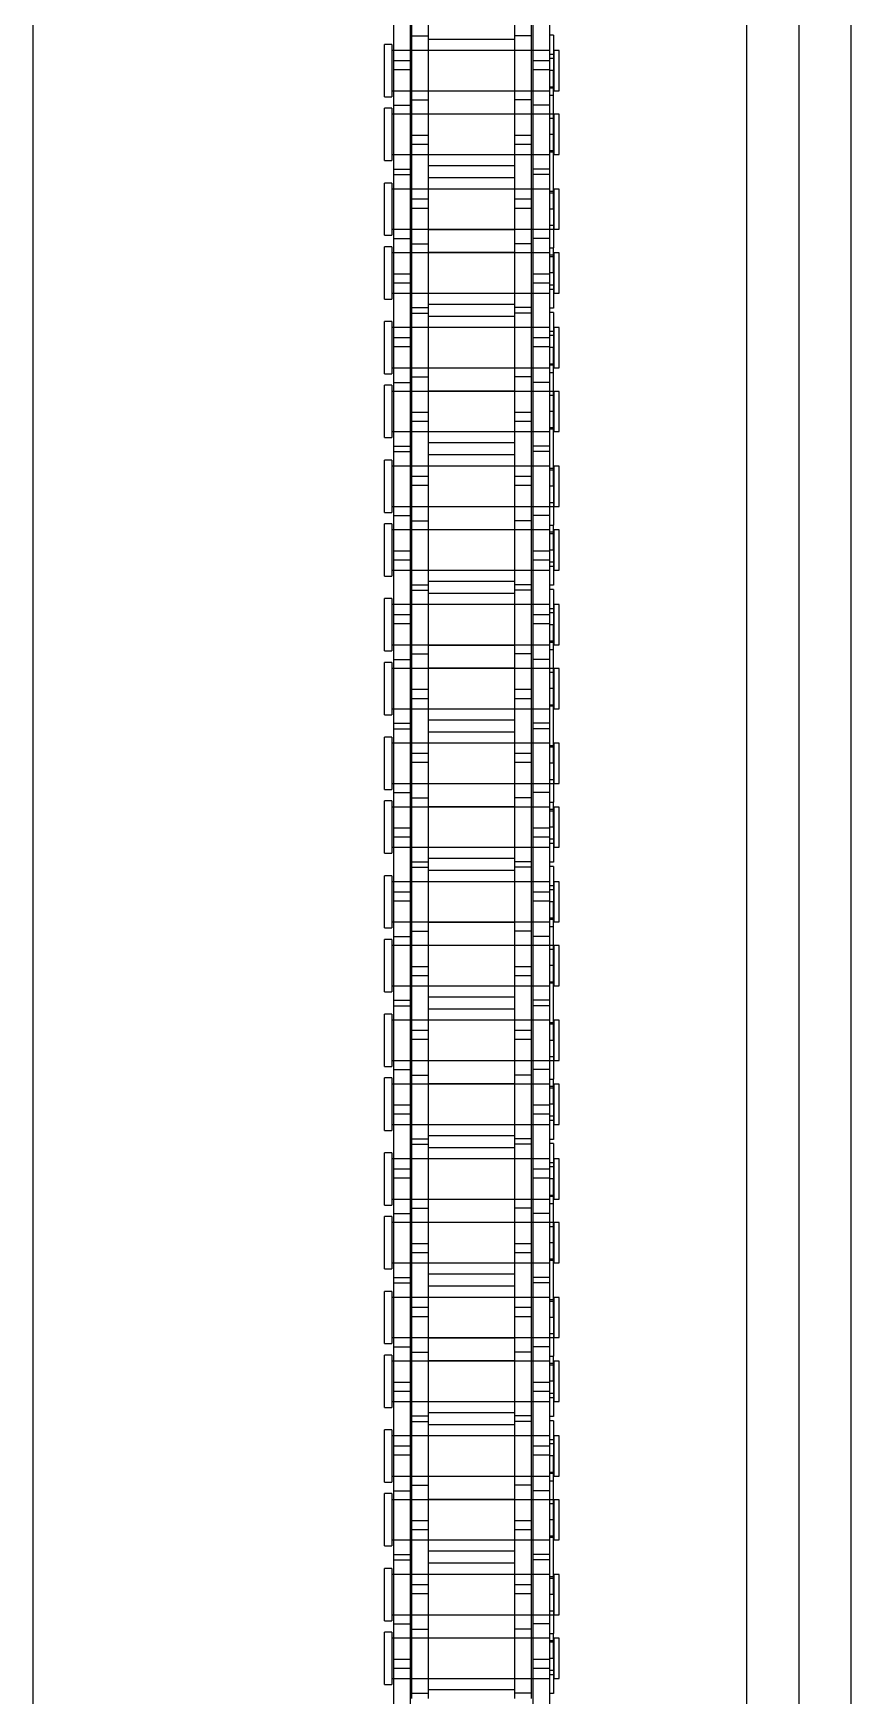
# Model space of a CAD drawing. Header units: metres. Extents: x 0 to 63075, y 0 to 44550.
# Drawn here: x 14109.2 to 14184.2, y 29508.1 to 29660.5 of the extents above; entities that cross this region are included whole.
import ezdxf

# ---------------------------------------------------------------- set-up
doc = ezdxf.new("R2010")
doc.units = ezdxf.units.M
doc.header["$LTSCALE"] = 75
doc.linetypes.add('HIDDEN2', pattern=[4.7625, 3.175, -1.5875])
for name, color, linetype in [('SDM', 7, 'Continuous'), ('SL4', 4, 'Continuous'), ('ST1', 7, 'HIDDEN2')]:
    doc.layers.add(name, color=color, linetype=linetype)

# ---------------------------------------------------------------- blocks, each defined once
blk = doc.blocks.new('A$Cb6dca9d5')
at = {"layer": 'SL4'}
for p, q in [((262.77, 2339.74), (262.77, 3664.71)), ((328.24, 2339.74), (328.24, 3664.71)), ((337.77, 3664.71), (337.77, 2339.74))]:
    blk.add_line(p, q, dxfattribs=at)
at = {"layer": 'ST1'}
for p, q in [((328.24, 2339.74), (328.24, 3664.71)), ((333, 3664.71), (333, 2339.74)), ((297.51, 2920.45), (297.51, 2926.8)), ((299.03, 2920.45), (299.03, 2926.8)), ((306.96, 2920.45), (306.96, 2926.8)), ((308.48, 2920.45), (308.48, 2926.8)), ((295.84, 2914.1), (295.84, 2923.2)), ((297.36, 2914.1), (297.36, 2923.2)), ((308.64, 2914.1), (308.64, 2923.2)), ((310.16, 2914.1), (310.16, 2923.2)), ((297.51, 2920.45), (299.03, 2920.45)), ((297.51, 2911.36), (297.51, 2920.45)), ((299.03, 2911.36), (299.03, 2920.45)), ((299.03, 2920.17), (306.96, 2920.17)), ((308.48, 2920.45), (306.96, 2920.45)), ((306.96, 2911.36), (306.96, 2920.45)), ((308.48, 2911.36), (308.48, 2920.45)), ((310.49, 2920.51), (310.16, 2920.51)), ((310.49, 2920.51), (310.49, 2917.28)), ((295, 2914.88), (295, 2919.67)), ((295.66, 2919.67), (295, 2919.67)), ((295.66, 2919.67), (295.66, 2914.88)), ((310.16, 2919.12), (295.66, 2919.12)), ((297.36, 2919.12), (295.84, 2919.12)), ((299.03, 2919.12), (297.51, 2919.12)), ((306.96, 2919.12), (299.03, 2919.12)), ((308.48, 2919.12), (306.96, 2919.12)), ((310.16, 2919.12), (308.64, 2919.12)), ((310.53, 2918.75), (310.16, 2918.75)), ((310.53, 2919.12), (310.53, 2915.43)), ((311, 2919.12), (310.53, 2919.12)), ((311, 2915.43), (311, 2919.12)), ((295.84, 2918.21), (297.36, 2918.21)), ((297.36, 2917.35), (295.84, 2917.35)), ((308.64, 2918.21), (310.16, 2918.21)), ((310.16, 2917.35), (308.64, 2917.35)), ((310.49, 2918.38), (310.16, 2918.38)), ((310.49, 2917.28), (310.16, 2917.28)), ((310.49, 2904.58), (310.49, 2917.28)), ((295.66, 2915.43), (310.16, 2915.43)), ((295.84, 2915.43), (297.36, 2915.43)), ((297.51, 2915.43), (299.03, 2915.43)), ((299.03, 2915.43), (306.96, 2915.43)), ((306.96, 2915.43), (308.48, 2915.43)), ((308.64, 2915.43), (310.16, 2915.43)), ((310.16, 2915.8), (310.53, 2915.8)), ((310.49, 2915.66), (310.16, 2915.66)), ((310.53, 2915.43), (311, 2915.43)), ((295, 2914.88), (295.66, 2914.88)), ((295.84, 2914.1), (297.36, 2914.1)), ((295.84, 2907.75), (295.84, 2914.1)), ((297.36, 2907.75), (297.36, 2914.1)), ((297.51, 2914.6), (299.03, 2914.6)), ((306.96, 2915.39), (299.03, 2915.39)), ((308.48, 2914.6), (306.96, 2914.6)), ((310.16, 2914.1), (308.64, 2914.1)), ((308.64, 2907.75), (308.64, 2914.1)), ((310.49, 2914.98), (310.16, 2914.98)), ((310.16, 2907.75), (310.16, 2914.1)), ((295, 2909.03), (295, 2913.83)), ((295.66, 2913.83), (295, 2913.83)), ((295.66, 2913.83), (295.66, 2909.03)), ((310.16, 2913.27), (295.66, 2913.27)), ((297.36, 2913.27), (295.84, 2913.27)), ((299.03, 2913.27), (297.51, 2913.27)), ((299.03, 2913.32), (306.96, 2913.32)), ((306.96, 2913.27), (299.03, 2913.27)), ((308.48, 2913.27), (306.96, 2913.27)), ((310.49, 2913.27), (308.64, 2913.27)), ((310.53, 2912.9), (310.16, 2912.9)), ((310.53, 2913.27), (310.53, 2909.58)), ((311, 2913.27), (310.53, 2913.27)), ((311, 2909.58), (311, 2913.27)), ((297.51, 2910.5), (297.51, 2911.36)), ((297.51, 2911.36), (299.03, 2911.36)), ((299.03, 2910.5), (299.03, 2911.36)), ((306.96, 2910.5), (306.96, 2911.36)), ((306.96, 2911.36), (308.48, 2911.36)), ((308.48, 2910.5), (308.48, 2911.36)), ((310.49, 2911.43), (310.16, 2911.43)), ((295.66, 2909.58), (310.16, 2909.58)), ((295.84, 2909.58), (297.36, 2909.58)), ((297.51, 2901.4), (297.51, 2910.5)), ((299.03, 2910.5), (297.51, 2910.5)), ((297.51, 2909.58), (299.03, 2909.58)), ((299.03, 2901.4), (299.03, 2910.5)), ((299.03, 2909.58), (306.96, 2909.58)), ((306.96, 2901.4), (306.96, 2910.5)), ((308.48, 2910.5), (306.96, 2910.5)), ((306.96, 2909.58), (308.48, 2909.58)), ((308.48, 2901.4), (308.48, 2910.5)), ((308.64, 2909.58), (310.16, 2909.58)), ((310.16, 2909.95), (310.53, 2909.95)), ((310.49, 2909.81), (310.16, 2909.81)), ((310.53, 2909.58), (311, 2909.58)), ((295, 2909.03), (295.66, 2909.03)), ((295.84, 2908.25), (297.36, 2908.25)), ((306.96, 2908.54), (299.03, 2908.54)), ((310.16, 2908.25), (308.64, 2908.25)), ((295, 2902.18), (295, 2906.97)), ((295.66, 2906.97), (295, 2906.97)), ((295.66, 2906.97), (295.66, 2902.18)), ((310.16, 2906.42), (295.66, 2906.42)), ((295.84, 2907.75), (297.36, 2907.75)), ((295.84, 2898.66), (295.84, 2907.75)), ((297.36, 2906.42), (295.84, 2906.42)), ((297.36, 2898.66), (297.36, 2907.75)), ((299.03, 2906.42), (297.51, 2906.42)), ((299.03, 2907.47), (306.96, 2907.47)), ((306.96, 2906.42), (299.03, 2906.42)), ((308.48, 2906.42), (306.96, 2906.42)), ((310.16, 2907.75), (308.64, 2907.75)), ((308.64, 2898.66), (308.64, 2907.75)), ((310.16, 2906.42), (308.64, 2906.42)), ((310.16, 2898.66), (310.16, 2907.75)), ((310.53, 2906.42), (310.53, 2902.73)), ((311, 2906.42), (310.53, 2906.42)), ((311, 2902.73), (311, 2906.42)), ((297.51, 2905.51), (299.03, 2905.51)), ((306.96, 2905.51), (308.48, 2905.51)), ((310.49, 2906.19), (310.16, 2906.19)), ((310.53, 2906.05), (310.16, 2906.05)), ((299.03, 2904.65), (297.51, 2904.65)), ((308.48, 2904.65), (306.96, 2904.65)), ((310.49, 2904.58), (310.16, 2904.58)), ((310.49, 2904.58), (310.49, 2901.02)), ((295, 2902.18), (295.66, 2902.18)), ((295.66, 2902.73), (310.16, 2902.73)), ((295.84, 2902.73), (297.36, 2902.73)), ((295.84, 2901.9), (297.36, 2901.9)), ((297.51, 2902.73), (299.03, 2902.73)), ((299.03, 2902.73), (306.96, 2902.73)), ((306.96, 2902.69), (299.03, 2902.69)), ((306.96, 2902.73), (308.48, 2902.73)), ((308.64, 2902.73), (310.49, 2902.73)), ((310.16, 2901.9), (308.64, 2901.9)), ((310.16, 2903.1), (310.53, 2903.1)), ((310.53, 2902.73), (311, 2902.73)), ((295, 2896.33), (295, 2901.13)), ((295.66, 2901.13), (295, 2901.13)), ((295.66, 2901.13), (295.66, 2896.33)), ((310.16, 2900.57), (295.66, 2900.57)), ((297.36, 2900.57), (295.84, 2900.57)), ((297.51, 2901.4), (299.03, 2901.4)), ((297.51, 2895.05), (297.51, 2901.4)), ((299.03, 2900.57), (297.51, 2900.57)), ((299.03, 2895.05), (299.03, 2901.4)), ((299.03, 2900.62), (306.96, 2900.62)), ((306.96, 2900.57), (299.03, 2900.57)), ((308.48, 2901.4), (306.96, 2901.4)), ((306.96, 2895.05), (306.96, 2901.4)), ((308.48, 2900.57), (306.96, 2900.57)), ((308.48, 2895.05), (308.48, 2901.4)), ((310.16, 2900.57), (308.64, 2900.57)), ((310.16, 2901.02), (310.49, 2901.02)), ((310.49, 2900.35), (310.16, 2900.35)), ((310.53, 2900.2), (310.16, 2900.2)), ((310.49, 2898.73), (310.49, 2901.02)), ((310.53, 2900.57), (310.53, 2896.88)), ((311, 2900.57), (310.53, 2900.57)), ((311, 2896.88), (311, 2900.57)), ((295.84, 2897.8), (295.84, 2898.66)), ((295.84, 2898.66), (297.36, 2898.66)), ((297.36, 2897.8), (297.36, 2898.66)), ((308.64, 2897.8), (308.64, 2898.66)), ((308.64, 2898.66), (310.16, 2898.66)), ((310.49, 2898.73), (310.16, 2898.73)), ((310.16, 2897.8), (310.16, 2898.66)), ((310.49, 2898.73), (310.49, 2895.5)), ((295.84, 2888.7), (295.84, 2897.8)), ((297.36, 2897.8), (295.84, 2897.8)), ((297.36, 2888.7), (297.36, 2897.8)), ((308.64, 2888.7), (308.64, 2897.8)), ((310.16, 2897.8), (308.64, 2897.8)), ((310.16, 2888.7), (310.16, 2897.8)), ((310.49, 2897.62), (310.16, 2897.62)), ((310.16, 2897.25), (310.53, 2897.25)), ((295, 2896.33), (295.66, 2896.33)), ((295.66, 2896.88), (310.16, 2896.88)), ((295.84, 2896.88), (297.36, 2896.88)), ((297.51, 2896.88), (299.03, 2896.88)), ((299.03, 2896.88), (306.96, 2896.88)), ((306.96, 2895.84), (299.03, 2895.84)), ((306.96, 2896.88), (308.48, 2896.88)), ((308.64, 2896.88), (310.16, 2896.88)), ((310.53, 2896.88), (311, 2896.88)), ((295, 2889.48), (295, 2894.27)), ((295.66, 2894.27), (295, 2894.27)), ((295.66, 2894.27), (295.66, 2889.48)), ((297.51, 2895.55), (299.03, 2895.55)), ((297.51, 2895.05), (299.03, 2895.05)), ((297.51, 2885.96), (297.51, 2895.05)), ((299.03, 2885.96), (299.03, 2895.05)), ((299.03, 2894.77), (306.96, 2894.77)), ((308.48, 2895.55), (306.96, 2895.55)), ((308.48, 2895.05), (306.96, 2895.05)), ((306.96, 2885.96), (306.96, 2895.05)), ((308.48, 2885.96), (308.48, 2895.05)), ((310.49, 2895.5), (310.16, 2895.5)), ((310.49, 2895.11), (310.16, 2895.11)), ((310.49, 2895.11), (310.49, 2891.88)), ((310.16, 2893.72), (295.66, 2893.72)), ((297.36, 2893.72), (295.84, 2893.72)), ((295.84, 2892.81), (297.36, 2892.81)), ((299.03, 2893.72), (297.51, 2893.72)), ((306.96, 2893.72), (299.03, 2893.72)), ((308.48, 2893.72), (306.96, 2893.72)), ((310.16, 2893.72), (308.64, 2893.72)), ((308.64, 2892.81), (310.16, 2892.81)), ((310.53, 2893.35), (310.16, 2893.35)), ((310.49, 2892.98), (310.16, 2892.98)), ((310.53, 2893.72), (310.53, 2890.03)), ((311, 2893.72), (310.53, 2893.72)), ((311, 2890.03), (311, 2893.72)), ((297.36, 2891.95), (295.84, 2891.95)), ((310.16, 2891.95), (308.64, 2891.95)), ((310.49, 2891.88), (310.16, 2891.88)), ((310.49, 2879.18), (310.49, 2891.88)), ((295.66, 2890.03), (310.16, 2890.03)), ((295.84, 2890.03), (297.36, 2890.03)), ((297.51, 2890.03), (299.03, 2890.03)), ((299.03, 2890.03), (306.96, 2890.03)), ((306.96, 2889.99), (299.03, 2889.99)), ((306.96, 2890.03), (308.48, 2890.03)), ((308.64, 2890.03), (310.16, 2890.03)), ((310.16, 2890.4), (310.53, 2890.4)), ((310.49, 2890.26), (310.16, 2890.26)), ((310.49, 2889.58), (310.16, 2889.58)), ((310.53, 2890.03), (311, 2890.03)), ((295, 2889.48), (295.66, 2889.48)), ((295, 2883.63), (295, 2888.43)), ((295.66, 2888.43), (295, 2888.43)), ((295.66, 2888.43), (295.66, 2883.63)), ((295.84, 2888.7), (297.36, 2888.7)), ((295.84, 2882.35), (295.84, 2888.7)), ((297.36, 2882.35), (297.36, 2888.7)), ((297.51, 2889.2), (299.03, 2889.2)), ((308.48, 2889.2), (306.96, 2889.2)), ((310.16, 2888.7), (308.64, 2888.7)), ((308.64, 2882.35), (308.64, 2888.7)), ((310.16, 2882.35), (310.16, 2888.7)), ((310.16, 2887.87), (295.66, 2887.87)), ((297.36, 2887.87), (295.84, 2887.87)), ((299.03, 2887.87), (297.51, 2887.87)), ((299.03, 2887.92), (306.96, 2887.92)), ((306.96, 2887.87), (299.03, 2887.87)), ((308.48, 2887.87), (306.96, 2887.87)), ((310.49, 2887.87), (308.64, 2887.87)), ((310.53, 2887.5), (310.16, 2887.5)), ((310.53, 2887.87), (310.53, 2884.18)), ((311, 2887.87), (310.53, 2887.87)), ((311, 2884.18), (311, 2887.87)), ((297.51, 2885.1), (297.51, 2885.96)), ((297.51, 2885.96), (299.03, 2885.96)), ((297.51, 2876), (297.51, 2885.1)), ((299.03, 2885.1), (297.51, 2885.1)), ((299.03, 2885.1), (299.03, 2885.96)), ((299.03, 2876), (299.03, 2885.1)), ((306.96, 2885.1), (306.96, 2885.96)), ((306.96, 2885.96), (308.48, 2885.96)), ((306.96, 2876), (306.96, 2885.1)), ((308.48, 2885.1), (306.96, 2885.1)), ((308.48, 2885.1), (308.48, 2885.96)), ((308.48, 2876), (308.48, 2885.1)), ((310.49, 2886.03), (310.16, 2886.03)), ((295, 2883.63), (295.66, 2883.63)), ((295.66, 2884.18), (310.16, 2884.18)), ((295.84, 2884.18), (297.36, 2884.18)), ((297.51, 2884.18), (299.03, 2884.18)), ((299.03, 2884.18), (306.96, 2884.18)), ((306.96, 2884.18), (308.48, 2884.18)), ((308.64, 2884.18), (310.16, 2884.18)), ((310.16, 2884.55), (310.53, 2884.55)), ((310.49, 2884.41), (310.16, 2884.41)), ((310.53, 2884.18), (311, 2884.18)), ((295.84, 2882.85), (297.36, 2882.85)), ((295.84, 2882.35), (297.36, 2882.35)), ((295.84, 2873.26), (295.84, 2882.35)), ((297.36, 2873.26), (297.36, 2882.35)), ((306.96, 2883.14), (299.03, 2883.14)), ((299.03, 2882.07), (306.96, 2882.07)), ((310.16, 2882.85), (308.64, 2882.85)), ((310.16, 2882.35), (308.64, 2882.35)), ((308.64, 2873.26), (308.64, 2882.35)), ((310.16, 2873.26), (310.16, 2882.35)), ((295, 2876.78), (295, 2881.57)), ((295.66, 2881.57), (295, 2881.57)), ((295.66, 2881.57), (295.66, 2876.78)), ((310.16, 2881.02), (295.66, 2881.02)), ((297.36, 2881.02), (295.84, 2881.02)), ((299.03, 2881.02), (297.51, 2881.02)), ((306.96, 2881.02), (299.03, 2881.02)), ((308.48, 2881.02), (306.96, 2881.02)), ((310.16, 2881.02), (308.64, 2881.02)), ((310.49, 2880.79), (310.16, 2880.79)), ((310.53, 2880.65), (310.16, 2880.65)), ((310.53, 2881.02), (310.53, 2877.33)), ((311, 2881.02), (310.53, 2881.02)), ((311, 2877.33), (311, 2881.02)), ((297.51, 2880.11), (299.03, 2880.11)), ((299.03, 2879.25), (297.51, 2879.25)), ((306.96, 2880.11), (308.48, 2880.11)), ((308.48, 2879.25), (306.96, 2879.25)), ((310.49, 2879.18), (310.16, 2879.18)), ((310.49, 2879.18), (310.49, 2875.62)), ((295.66, 2877.33), (310.16, 2877.33)), ((295.84, 2877.33), (297.36, 2877.33)), ((297.51, 2877.33), (299.03, 2877.33)), ((299.03, 2877.33), (306.96, 2877.33)), ((306.96, 2877.33), (308.48, 2877.33)), ((308.64, 2877.33), (310.49, 2877.33)), ((310.16, 2877.7), (310.53, 2877.7)), ((310.53, 2877.33), (311, 2877.33)), ((295, 2876.78), (295.66, 2876.78)), ((295.84, 2876.5), (297.36, 2876.5)), ((297.51, 2876), (299.03, 2876)), ((297.51, 2869.65), (297.51, 2876)), ((299.03, 2869.65), (299.03, 2876)), ((306.96, 2877.29), (299.03, 2877.29)), ((308.48, 2876), (306.96, 2876)), ((306.96, 2869.65), (306.96, 2876)), ((308.48, 2869.65), (308.48, 2876)), ((310.16, 2876.5), (308.64, 2876.5)), ((295, 2870.93), (295, 2875.73)), ((295.66, 2875.73), (295, 2875.73)), ((295.66, 2875.73), (295.66, 2870.93)), ((310.16, 2875.17), (295.66, 2875.17)), ((297.36, 2875.17), (295.84, 2875.17)), ((299.03, 2875.17), (297.51, 2875.17)), ((299.03, 2875.22), (306.96, 2875.22)), ((306.96, 2875.17), (299.03, 2875.17)), ((308.48, 2875.17), (306.96, 2875.17)), ((310.16, 2875.17), (308.64, 2875.17)), ((310.16, 2875.62), (310.49, 2875.62)), ((310.49, 2874.95), (310.16, 2874.95)), ((310.53, 2874.8), (310.16, 2874.8)), ((310.49, 2873.33), (310.49, 2875.62)), ((310.53, 2875.17), (310.53, 2871.48)), ((311, 2875.17), (310.53, 2875.17)), ((311, 2871.48), (311, 2875.17)), ((295.84, 2872.4), (295.84, 2873.26)), ((295.84, 2873.26), (297.36, 2873.26)), ((297.36, 2872.4), (297.36, 2873.26)), ((308.64, 2872.4), (308.64, 2873.26)), ((308.64, 2873.26), (310.16, 2873.26)), ((310.49, 2873.33), (310.16, 2873.33)), ((310.16, 2872.4), (310.16, 2873.26)), ((310.49, 2873.33), (310.49, 2870.1)), ((295.66, 2871.48), (310.16, 2871.48)), ((295.84, 2863.3), (295.84, 2872.4)), ((297.36, 2872.4), (295.84, 2872.4)), ((295.84, 2871.48), (297.36, 2871.48)), ((297.36, 2863.3), (297.36, 2872.4)), ((297.51, 2871.48), (299.03, 2871.48)), ((299.03, 2871.48), (306.96, 2871.48)), ((306.96, 2871.48), (308.48, 2871.48)), ((308.64, 2863.3), (308.64, 2872.4)), ((310.16, 2872.4), (308.64, 2872.4)), ((308.64, 2871.48), (310.16, 2871.48)), ((310.16, 2863.3), (310.16, 2872.4)), ((310.49, 2872.22), (310.16, 2872.22)), ((310.16, 2871.85), (310.53, 2871.85)), ((310.53, 2871.48), (311, 2871.48)), ((295, 2870.93), (295.66, 2870.93)), ((297.51, 2870.15), (299.03, 2870.15)), ((306.96, 2870.44), (299.03, 2870.44)), ((308.48, 2870.15), (306.96, 2870.15)), ((310.49, 2870.1), (310.16, 2870.1)), ((310.49, 2869.71), (310.16, 2869.71)), ((310.49, 2869.71), (310.49, 2866.48)), ((295, 2864.08), (295, 2868.87)), ((295.66, 2868.87), (295, 2868.87)), ((295.66, 2868.87), (295.66, 2864.08)), ((310.16, 2868.32), (295.66, 2868.32)), ((297.36, 2868.32), (295.84, 2868.32)), ((297.51, 2869.65), (299.03, 2869.65)), ((297.51, 2860.56), (297.51, 2869.65)), ((299.03, 2868.32), (297.51, 2868.32)), ((299.03, 2860.56), (299.03, 2869.65)), ((299.03, 2869.37), (306.96, 2869.37)), ((306.96, 2868.32), (299.03, 2868.32)), ((308.48, 2869.65), (306.96, 2869.65)), ((306.96, 2860.56), (306.96, 2869.65)), ((308.48, 2868.32), (306.96, 2868.32)), ((308.48, 2860.56), (308.48, 2869.65)), ((310.16, 2868.32), (308.64, 2868.32)), ((310.53, 2868.32), (310.53, 2864.63)), ((311, 2868.32), (310.53, 2868.32)), ((311, 2864.63), (311, 2868.32)), ((295.84, 2867.41), (297.36, 2867.41)), ((308.64, 2867.41), (310.16, 2867.41)), ((310.53, 2867.95), (310.16, 2867.95)), ((310.49, 2867.58), (310.16, 2867.58)), ((297.36, 2866.55), (295.84, 2866.55)), ((310.16, 2866.55), (308.64, 2866.55)), ((310.49, 2866.48), (310.16, 2866.48)), ((310.49, 2853.78), (310.49, 2866.48)), ((295, 2864.08), (295.66, 2864.08)), ((295.66, 2864.63), (310.16, 2864.63)), ((295.84, 2864.63), (297.36, 2864.63)), ((297.51, 2864.63), (299.03, 2864.63)), ((297.51, 2863.8), (299.03, 2863.8)), ((299.03, 2864.63), (306.96, 2864.63)), ((306.96, 2864.59), (299.03, 2864.59)), ((306.96, 2864.63), (308.48, 2864.63)), ((308.48, 2863.8), (306.96, 2863.8)), ((308.64, 2864.63), (310.16, 2864.63)), ((310.16, 2865), (310.53, 2865)), ((310.49, 2864.86), (310.16, 2864.86)), ((310.49, 2864.18), (310.16, 2864.18)), ((310.53, 2864.63), (311, 2864.63)), ((295, 2858.23), (295, 2863.03)), ((295.66, 2863.03), (295, 2863.03)), ((295.66, 2863.03), (295.66, 2858.23)), ((310.16, 2862.47), (295.66, 2862.47)), ((295.84, 2863.3), (297.36, 2863.3)), ((295.84, 2856.95), (295.84, 2863.3)), ((297.36, 2862.47), (295.84, 2862.47)), ((297.36, 2856.95), (297.36, 2863.3)), ((299.03, 2862.47), (297.51, 2862.47)), ((299.03, 2862.52), (306.96, 2862.52)), ((306.96, 2862.47), (299.03, 2862.47)), ((308.48, 2862.47), (306.96, 2862.47)), ((310.16, 2863.3), (308.64, 2863.3)), ((308.64, 2856.95), (308.64, 2863.3)), ((310.49, 2862.47), (308.64, 2862.47)), ((310.16, 2856.95), (310.16, 2863.3)), ((310.53, 2862.1), (310.16, 2862.1)), ((310.53, 2862.47), (310.53, 2858.78)), ((311, 2862.47), (310.53, 2862.47)), ((311, 2858.78), (311, 2862.47)), ((297.51, 2859.7), (297.51, 2860.56)), ((297.51, 2860.56), (299.03, 2860.56)), ((299.03, 2859.7), (299.03, 2860.56)), ((306.96, 2859.7), (306.96, 2860.56)), ((306.96, 2860.56), (308.48, 2860.56)), ((308.48, 2859.7), (308.48, 2860.56)), ((310.49, 2860.63), (310.16, 2860.63)), ((297.51, 2850.6), (297.51, 2859.7)), ((299.03, 2859.7), (297.51, 2859.7)), ((299.03, 2850.6), (299.03, 2859.7)), ((306.96, 2850.6), (306.96, 2859.7)), ((308.48, 2859.7), (306.96, 2859.7)), ((308.48, 2850.6), (308.48, 2859.7)), ((310.16, 2859.15), (310.53, 2859.15)), ((295, 2858.23), (295.66, 2858.23)), ((295.66, 2858.78), (310.16, 2858.78)), ((295.84, 2858.78), (297.36, 2858.78)), ((297.51, 2858.78), (299.03, 2858.78)), ((299.03, 2858.78), (306.96, 2858.78)), ((306.96, 2857.74), (299.03, 2857.74)), ((306.96, 2858.78), (308.48, 2858.78)), ((308.64, 2858.78), (310.16, 2858.78)), ((310.49, 2859.01), (310.16, 2859.01)), ((310.53, 2858.78), (311, 2858.78)), ((295, 2851.38), (295, 2856.17)), ((295.66, 2856.17), (295, 2856.17)), ((295.66, 2856.17), (295.66, 2851.38)), ((295.84, 2857.45), (297.36, 2857.45)), ((295.84, 2856.95), (297.36, 2856.95)), ((295.84, 2847.86), (295.84, 2856.95)), ((297.36, 2847.86), (297.36, 2856.95)), ((299.03, 2856.67), (306.96, 2856.67)), ((310.16, 2857.45), (308.64, 2857.45)), ((310.16, 2856.95), (308.64, 2856.95)), ((308.64, 2847.86), (308.64, 2856.95)), ((310.16, 2847.86), (310.16, 2856.95)), ((310.16, 2855.62), (295.66, 2855.62)), ((297.36, 2855.62), (295.84, 2855.62)), ((299.03, 2855.62), (297.51, 2855.62)), ((297.51, 2854.71), (299.03, 2854.71)), ((306.96, 2855.62), (299.03, 2855.62)), ((308.48, 2855.62), (306.96, 2855.62)), ((306.96, 2854.71), (308.48, 2854.71)), ((310.16, 2855.62), (308.64, 2855.62)), ((310.49, 2855.39), (310.16, 2855.39)), ((310.53, 2855.25), (310.16, 2855.25)), ((310.53, 2855.62), (310.53, 2851.93)), ((311, 2855.62), (310.53, 2855.62)), ((311, 2851.93), (311, 2855.62)), ((299.03, 2853.85), (297.51, 2853.85)), ((308.48, 2853.85), (306.96, 2853.85)), ((310.49, 2853.78), (310.16, 2853.78)), ((310.49, 2853.78), (310.49, 2850.22)), ((295.66, 2851.93), (310.16, 2851.93)), ((295.84, 2851.93), (297.36, 2851.93)), ((297.51, 2851.93), (299.03, 2851.93)), ((299.03, 2851.93), (306.96, 2851.93)), ((306.96, 2851.89), (299.03, 2851.89)), ((306.96, 2851.93), (308.48, 2851.93)), ((308.64, 2851.93), (310.49, 2851.93)), ((310.16, 2852.3), (310.53, 2852.3)), ((310.53, 2851.93), (311, 2851.93)), ((295, 2851.38), (295.66, 2851.38)), ((295, 2845.53), (295, 2850.33)), ((295.66, 2850.33), (295, 2850.33)), ((295.66, 2850.33), (295.66, 2845.53)), ((295.84, 2851.1), (297.36, 2851.1)), ((297.51, 2850.6), (299.03, 2850.6)), ((297.51, 2844.25), (297.51, 2850.6)), ((299.03, 2844.25), (299.03, 2850.6)), ((308.48, 2850.6), (306.96, 2850.6)), ((306.96, 2844.25), (306.96, 2850.6)), ((308.48, 2844.25), (308.48, 2850.6)), ((310.16, 2851.1), (308.64, 2851.1)), ((310.16, 2850.22), (310.49, 2850.22)), ((310.49, 2847.93), (310.49, 2850.22)), ((310.16, 2849.77), (295.66, 2849.77)), ((297.36, 2849.77), (295.84, 2849.77)), ((299.03, 2849.77), (297.51, 2849.77)), ((299.03, 2849.82), (306.96, 2849.82)), ((306.96, 2849.77), (299.03, 2849.77)), ((308.48, 2849.77), (306.96, 2849.77)), ((310.16, 2849.77), (308.64, 2849.77)), ((310.49, 2849.55), (310.16, 2849.55)), ((310.53, 2849.4), (310.16, 2849.4)), ((310.53, 2849.77), (310.53, 2846.08)), ((311, 2849.77), (310.53, 2849.77)), ((311, 2846.08), (311, 2849.77)), ((295.84, 2847), (295.84, 2847.86)), ((295.84, 2847.86), (297.36, 2847.86)), ((295.84, 2837.9), (295.84, 2847)), ((297.36, 2847), (295.84, 2847)), ((297.36, 2847), (297.36, 2847.86)), ((297.36, 2837.9), (297.36, 2847)), ((308.64, 2847), (308.64, 2847.86)), ((308.64, 2847.86), (310.16, 2847.86)), ((308.64, 2837.9), (308.64, 2847)), ((310.16, 2847), (308.64, 2847)), ((310.49, 2847.93), (310.16, 2847.93)), ((310.16, 2847), (310.16, 2847.86)), ((310.16, 2837.9), (310.16, 2847)), ((310.49, 2847.93), (310.49, 2844.7)), ((295, 2845.53), (295.66, 2845.53)), ((295.66, 2846.08), (310.16, 2846.08)), ((295.84, 2846.08), (297.36, 2846.08)), ((297.51, 2846.08), (299.03, 2846.08)), ((299.03, 2846.08), (306.96, 2846.08)), ((306.96, 2846.08), (308.48, 2846.08)), ((308.64, 2846.08), (310.16, 2846.08)), ((310.49, 2846.82), (310.16, 2846.82)), ((310.16, 2846.45), (310.53, 2846.45)), ((310.53, 2846.08), (311, 2846.08)), ((297.51, 2844.75), (299.03, 2844.75)), ((297.51, 2844.25), (299.03, 2844.25)), ((297.51, 2835.16), (297.51, 2844.25)), ((299.03, 2835.16), (299.03, 2844.25)), ((306.96, 2845.04), (299.03, 2845.04)), ((299.03, 2843.97), (306.96, 2843.97)), ((308.48, 2844.75), (306.96, 2844.75)), ((308.48, 2844.25), (306.96, 2844.25)), ((306.96, 2835.16), (306.96, 2844.25)), ((308.48, 2835.16), (308.48, 2844.25)), ((310.49, 2844.7), (310.16, 2844.7)), ((310.49, 2844.31), (310.16, 2844.31)), ((310.49, 2844.31), (310.49, 2841.08)), ((295, 2838.68), (295, 2843.47)), ((295.66, 2843.47), (295, 2843.47)), ((295.66, 2843.47), (295.66, 2838.68)), ((310.16, 2842.92), (295.66, 2842.92)), ((297.36, 2842.92), (295.84, 2842.92)), ((299.03, 2842.92), (297.51, 2842.92)), ((306.96, 2842.92), (299.03, 2842.92)), ((308.48, 2842.92), (306.96, 2842.92)), ((310.16, 2842.92), (308.64, 2842.92)), ((310.53, 2842.55), (310.16, 2842.55)), ((310.53, 2842.92), (310.53, 2839.23)), ((311, 2842.92), (310.53, 2842.92)), ((311, 2839.23), (311, 2842.92)), ((295.84, 2842.01), (297.36, 2842.01)), ((297.36, 2841.15), (295.84, 2841.15)), ((308.64, 2842.01), (310.16, 2842.01)), ((310.16, 2841.15), (308.64, 2841.15)), ((310.49, 2842.18), (310.16, 2842.18)), ((310.49, 2841.08), (310.16, 2841.08)), ((310.49, 2828.38), (310.49, 2841.08)), ((295.66, 2839.23), (310.16, 2839.23)), ((295.84, 2839.23), (297.36, 2839.23)), ((297.51, 2839.23), (299.03, 2839.23)), ((299.03, 2839.23), (306.96, 2839.23)), ((306.96, 2839.23), (308.48, 2839.23)), ((308.64, 2839.23), (310.16, 2839.23)), ((310.16, 2839.6), (310.53, 2839.6)), ((310.49, 2839.46), (310.16, 2839.46)), ((310.53, 2839.23), (311, 2839.23)), ((295, 2838.68), (295.66, 2838.68)), ((295.84, 2837.9), (297.36, 2837.9)), ((295.84, 2831.55), (295.84, 2837.9)), ((297.36, 2831.55), (297.36, 2837.9)), ((297.51, 2838.4), (299.03, 2838.4)), ((306.96, 2839.19), (299.03, 2839.19)), ((308.48, 2838.4), (306.96, 2838.4)), ((310.16, 2837.9), (308.64, 2837.9)), ((308.64, 2831.55), (308.64, 2837.9)), ((310.49, 2838.78), (310.16, 2838.78)), ((310.16, 2831.55), (310.16, 2837.9)), ((295, 2832.83), (295, 2837.63)), ((295.66, 2837.63), (295, 2837.63)), ((295.66, 2837.63), (295.66, 2832.83)), ((310.16, 2837.07), (295.66, 2837.07)), ((297.36, 2837.07), (295.84, 2837.07)), ((299.03, 2837.07), (297.51, 2837.07)), ((299.03, 2837.12), (306.96, 2837.12)), ((306.96, 2837.07), (299.03, 2837.07)), ((308.48, 2837.07), (306.96, 2837.07)), ((310.49, 2837.07), (308.64, 2837.07)), ((310.53, 2836.7), (310.16, 2836.7)), ((310.53, 2837.07), (310.53, 2833.38)), ((311, 2837.07), (310.53, 2837.07)), ((311, 2833.38), (311, 2837.07)), ((297.51, 2834.3), (297.51, 2835.16)), ((297.51, 2835.16), (299.03, 2835.16)), ((299.03, 2834.3), (299.03, 2835.16)), ((306.96, 2834.3), (306.96, 2835.16)), ((306.96, 2835.16), (308.48, 2835.16)), ((308.48, 2834.3), (308.48, 2835.16)), ((310.49, 2835.23), (310.16, 2835.23)), ((295.66, 2833.38), (310.16, 2833.38)), ((295.84, 2833.38), (297.36, 2833.38)), ((297.51, 2825.2), (297.51, 2834.3)), ((299.03, 2834.3), (297.51, 2834.3)), ((297.51, 2833.38), (299.03, 2833.38)), ((299.03, 2825.2), (299.03, 2834.3)), ((299.03, 2833.38), (306.96, 2833.38)), ((306.96, 2825.2), (306.96, 2834.3)), ((308.48, 2834.3), (306.96, 2834.3)), ((306.96, 2833.38), (308.48, 2833.38)), ((308.48, 2825.2), (308.48, 2834.3)), ((308.64, 2833.38), (310.16, 2833.38)), ((310.16, 2833.75), (310.53, 2833.75)), ((310.49, 2833.61), (310.16, 2833.61)), ((310.53, 2833.38), (311, 2833.38)), ((295, 2832.83), (295.66, 2832.83)), ((295.84, 2832.05), (297.36, 2832.05)), ((306.96, 2832.34), (299.03, 2832.34)), ((310.16, 2832.05), (308.64, 2832.05)), ((295, 2825.98), (295, 2830.77)), ((295.66, 2830.77), (295, 2830.77)), ((295.66, 2830.77), (295.66, 2825.98)), ((310.16, 2830.22), (295.66, 2830.22)), ((295.84, 2831.55), (297.36, 2831.55)), ((295.84, 2822.46), (295.84, 2831.55)), ((297.36, 2830.22), (295.84, 2830.22)), ((297.36, 2822.46), (297.36, 2831.55)), ((299.03, 2830.22), (297.51, 2830.22)), ((299.03, 2831.27), (306.96, 2831.27)), ((306.96, 2830.22), (299.03, 2830.22)), ((308.48, 2830.22), (306.96, 2830.22)), ((310.16, 2831.55), (308.64, 2831.55)), ((308.64, 2822.46), (308.64, 2831.55)), ((310.16, 2830.22), (308.64, 2830.22)), ((310.16, 2822.46), (310.16, 2831.55)), ((310.53, 2830.22), (310.53, 2826.53)), ((311, 2830.22), (310.53, 2830.22)), ((311, 2826.53), (311, 2830.22)), ((297.51, 2829.31), (299.03, 2829.31)), ((306.96, 2829.31), (308.48, 2829.31)), ((310.49, 2829.99), (310.16, 2829.99)), ((310.53, 2829.85), (310.16, 2829.85)), ((299.03, 2828.45), (297.51, 2828.45)), ((308.48, 2828.45), (306.96, 2828.45)), ((310.49, 2828.38), (310.16, 2828.38)), ((310.49, 2828.38), (310.49, 2824.82)), ((295, 2825.98), (295.66, 2825.98)), ((295.66, 2826.53), (310.16, 2826.53)), ((295.84, 2826.53), (297.36, 2826.53)), ((295.84, 2825.7), (297.36, 2825.7)), ((297.51, 2826.53), (299.03, 2826.53)), ((299.03, 2826.53), (306.96, 2826.53)), ((306.96, 2826.49), (299.03, 2826.49)), ((306.96, 2826.53), (308.48, 2826.53)), ((308.64, 2826.53), (310.49, 2826.53)), ((310.16, 2825.7), (308.64, 2825.7)), ((310.16, 2826.9), (310.53, 2826.9)), ((310.53, 2826.53), (311, 2826.53)), ((295, 2820.13), (295, 2824.93)), ((295.66, 2824.93), (295, 2824.93)), ((295.66, 2824.93), (295.66, 2820.13)), ((310.16, 2824.37), (295.66, 2824.37)), ((297.36, 2824.37), (295.84, 2824.37)), ((297.51, 2825.2), (299.03, 2825.2)), ((297.51, 2818.85), (297.51, 2825.2)), ((299.03, 2824.37), (297.51, 2824.37)), ((299.03, 2818.85), (299.03, 2825.2)), ((299.03, 2824.42), (306.96, 2824.42)), ((306.96, 2824.37), (299.03, 2824.37)), ((308.48, 2825.2), (306.96, 2825.2)), ((306.96, 2818.85), (306.96, 2825.2)), ((308.48, 2824.37), (306.96, 2824.37)), ((308.48, 2818.85), (308.48, 2825.2)), ((310.16, 2824.37), (308.64, 2824.37)), ((310.16, 2824.82), (310.49, 2824.82)), ((310.49, 2824.15), (310.16, 2824.15)), ((310.53, 2824), (310.16, 2824)), ((310.49, 2822.53), (310.49, 2824.82)), ((310.53, 2824.37), (310.53, 2820.68)), ((311, 2824.37), (310.53, 2824.37)), ((311, 2820.68), (311, 2824.37)), ((295.84, 2821.6), (295.84, 2822.46)), ((295.84, 2822.46), (297.36, 2822.46)), ((297.36, 2821.6), (297.36, 2822.46)), ((308.64, 2821.6), (308.64, 2822.46)), ((308.64, 2822.46), (310.16, 2822.46)), ((310.49, 2822.53), (310.16, 2822.53)), ((310.16, 2821.6), (310.16, 2822.46)), ((310.49, 2822.53), (310.49, 2819.3)), ((295.84, 2812.5), (295.84, 2821.6)), ((297.36, 2821.6), (295.84, 2821.6)), ((297.36, 2812.5), (297.36, 2821.6)), ((308.64, 2812.5), (308.64, 2821.6)), ((310.16, 2821.6), (308.64, 2821.6)), ((310.16, 2812.5), (310.16, 2821.6)), ((310.49, 2821.42), (310.16, 2821.42)), ((310.16, 2821.05), (310.53, 2821.05)), ((295, 2820.13), (295.66, 2820.13)), ((295.66, 2820.68), (310.16, 2820.68)), ((295.84, 2820.68), (297.36, 2820.68)), ((297.51, 2820.68), (299.03, 2820.68)), ((299.03, 2820.68), (306.96, 2820.68)), ((306.96, 2819.64), (299.03, 2819.64)), ((306.96, 2820.68), (308.48, 2820.68)), ((308.64, 2820.68), (310.16, 2820.68)), ((310.53, 2820.68), (311, 2820.68)), ((295, 2813.28), (295, 2818.07)), ((295.66, 2818.07), (295, 2818.07)), ((295.66, 2818.07), (295.66, 2813.28)), ((297.51, 2819.35), (299.03, 2819.35)), ((297.51, 2818.85), (299.03, 2818.85)), ((297.51, 2809.76), (297.51, 2818.85)), ((299.03, 2809.76), (299.03, 2818.85)), ((299.03, 2818.57), (306.96, 2818.57)), ((308.48, 2819.35), (306.96, 2819.35)), ((308.48, 2818.85), (306.96, 2818.85)), ((306.96, 2809.76), (306.96, 2818.85)), ((308.48, 2809.76), (308.48, 2818.85)), ((310.49, 2819.3), (310.16, 2819.3)), ((310.49, 2818.91), (310.16, 2818.91)), ((310.49, 2818.91), (310.49, 2815.68)), ((310.16, 2817.52), (295.66, 2817.52)), ((297.36, 2817.52), (295.84, 2817.52)), ((295.84, 2816.61), (297.36, 2816.61)), ((299.03, 2817.52), (297.51, 2817.52)), ((306.96, 2817.52), (299.03, 2817.52)), ((308.48, 2817.52), (306.96, 2817.52)), ((310.16, 2817.52), (308.64, 2817.52)), ((308.64, 2816.61), (310.16, 2816.61)), ((310.53, 2817.15), (310.16, 2817.15)), ((310.49, 2816.78), (310.16, 2816.78)), ((310.53, 2817.52), (310.53, 2813.83)), ((311, 2817.52), (310.53, 2817.52)), ((311, 2813.83), (311, 2817.52)), ((297.36, 2815.75), (295.84, 2815.75)), ((310.16, 2815.75), (308.64, 2815.75)), ((310.49, 2815.68), (310.16, 2815.68)), ((310.49, 2802.98), (310.49, 2815.68)), ((295.66, 2813.83), (310.16, 2813.83)), ((295.84, 2813.83), (297.36, 2813.83)), ((297.51, 2813.83), (299.03, 2813.83)), ((299.03, 2813.83), (306.96, 2813.83)), ((306.96, 2813.79), (299.03, 2813.79)), ((306.96, 2813.83), (308.48, 2813.83)), ((308.64, 2813.83), (310.16, 2813.83)), ((310.16, 2814.2), (310.53, 2814.2)), ((310.49, 2814.06), (310.16, 2814.06)), ((310.49, 2813.38), (310.16, 2813.38)), ((310.53, 2813.83), (311, 2813.83)), ((295, 2813.28), (295.66, 2813.28)), ((295, 2807.43), (295, 2812.23)), ((295.66, 2812.23), (295, 2812.23)), ((295.66, 2812.23), (295.66, 2807.43)), ((295.84, 2812.5), (297.36, 2812.5)), ((295.84, 2806.15), (295.84, 2812.5)), ((297.36, 2806.15), (297.36, 2812.5)), ((297.51, 2813), (299.03, 2813)), ((308.48, 2813), (306.96, 2813)), ((310.16, 2812.5), (308.64, 2812.5)), ((308.64, 2806.15), (308.64, 2812.5)), ((310.16, 2806.15), (310.16, 2812.5)), ((310.16, 2811.67), (295.66, 2811.67)), ((297.36, 2811.67), (295.84, 2811.67)), ((299.03, 2811.67), (297.51, 2811.67)), ((299.03, 2811.72), (306.96, 2811.72)), ((306.96, 2811.67), (299.03, 2811.67)), ((308.48, 2811.67), (306.96, 2811.67)), ((310.49, 2811.67), (308.64, 2811.67)), ((310.53, 2811.3), (310.16, 2811.3)), ((310.53, 2811.67), (310.53, 2807.98)), ((311, 2811.67), (310.53, 2811.67)), ((311, 2807.98), (311, 2811.67)), ((297.51, 2808.9), (297.51, 2809.76)), ((297.51, 2809.76), (299.03, 2809.76)), ((297.51, 2799.8), (297.51, 2808.9)), ((299.03, 2808.9), (297.51, 2808.9)), ((299.03, 2808.9), (299.03, 2809.76)), ((299.03, 2799.8), (299.03, 2808.9)), ((306.96, 2808.9), (306.96, 2809.76)), ((306.96, 2809.76), (308.48, 2809.76)), ((306.96, 2799.8), (306.96, 2808.9)), ((308.48, 2808.9), (306.96, 2808.9)), ((308.48, 2808.9), (308.48, 2809.76)), ((308.48, 2799.8), (308.48, 2808.9)), ((310.49, 2809.83), (310.16, 2809.83)), ((295, 2807.43), (295.66, 2807.43)), ((295.66, 2807.98), (310.16, 2807.98)), ((295.84, 2807.98), (297.36, 2807.98)), ((297.51, 2807.98), (299.03, 2807.98)), ((299.03, 2807.98), (306.96, 2807.98)), ((306.96, 2807.98), (308.48, 2807.98)), ((308.64, 2807.98), (310.16, 2807.98)), ((310.16, 2808.35), (310.53, 2808.35)), ((310.49, 2808.21), (310.16, 2808.21)), ((310.53, 2807.98), (311, 2807.98)), ((295.84, 2806.65), (297.36, 2806.65)), ((295.84, 2806.15), (297.36, 2806.15)), ((295.84, 2797.06), (295.84, 2806.15)), ((297.36, 2797.06), (297.36, 2806.15)), ((306.96, 2806.94), (299.03, 2806.94)), ((299.03, 2805.87), (306.96, 2805.87)), ((310.16, 2806.65), (308.64, 2806.65)), ((310.16, 2806.15), (308.64, 2806.15)), ((308.64, 2797.06), (308.64, 2806.15)), ((310.16, 2797.06), (310.16, 2806.15)), ((295, 2800.58), (295, 2805.37)), ((295.66, 2805.37), (295, 2805.37)), ((295.66, 2805.37), (295.66, 2800.58)), ((310.16, 2804.82), (295.66, 2804.82)), ((297.36, 2804.82), (295.84, 2804.82)), ((299.03, 2804.82), (297.51, 2804.82)), ((306.96, 2804.82), (299.03, 2804.82)), ((308.48, 2804.82), (306.96, 2804.82)), ((310.16, 2804.82), (308.64, 2804.82)), ((310.49, 2804.59), (310.16, 2804.59)), ((310.53, 2804.45), (310.16, 2804.45)), ((310.53, 2804.82), (310.53, 2801.13)), ((311, 2804.82), (310.53, 2804.82)), ((311, 2801.13), (311, 2804.82)), ((297.51, 2803.91), (299.03, 2803.91)), ((299.03, 2803.05), (297.51, 2803.05)), ((306.96, 2803.91), (308.48, 2803.91)), ((308.48, 2803.05), (306.96, 2803.05)), ((310.49, 2802.98), (310.16, 2802.98)), ((310.49, 2802.98), (310.49, 2799.42)), ((295.66, 2801.13), (310.16, 2801.13)), ((295.84, 2801.13), (297.36, 2801.13)), ((297.51, 2801.13), (299.03, 2801.13)), ((299.03, 2801.13), (306.96, 2801.13)), ((306.96, 2801.13), (308.48, 2801.13)), ((308.64, 2801.13), (310.49, 2801.13)), ((310.16, 2801.5), (310.53, 2801.5)), ((310.53, 2801.13), (311, 2801.13)), ((295, 2800.58), (295.66, 2800.58)), ((295.84, 2800.3), (297.36, 2800.3)), ((297.51, 2799.8), (299.03, 2799.8)), ((297.51, 2793.45), (297.51, 2799.8)), ((299.03, 2793.45), (299.03, 2799.8)), ((306.96, 2801.09), (299.03, 2801.09)), ((308.48, 2799.8), (306.96, 2799.8)), ((306.96, 2793.45), (306.96, 2799.8)), ((308.48, 2793.45), (308.48, 2799.8)), ((310.16, 2800.3), (308.64, 2800.3)), ((295, 2794.73), (295, 2799.53)), ((295.66, 2799.53), (295, 2799.53)), ((295.66, 2799.53), (295.66, 2794.73)), ((310.16, 2798.97), (295.66, 2798.97)), ((297.36, 2798.97), (295.84, 2798.97)), ((299.03, 2798.97), (297.51, 2798.97)), ((299.03, 2799.02), (306.96, 2799.02)), ((306.96, 2798.97), (299.03, 2798.97)), ((308.48, 2798.97), (306.96, 2798.97)), ((310.16, 2798.97), (308.64, 2798.97)), ((310.16, 2799.42), (310.49, 2799.42)), ((310.49, 2798.75), (310.16, 2798.75)), ((310.53, 2798.6), (310.16, 2798.6)), ((310.49, 2797.13), (310.49, 2799.42)), ((310.53, 2798.97), (310.53, 2795.28)), ((311, 2798.97), (310.53, 2798.97)), ((311, 2795.28), (311, 2798.97)), ((295.84, 2796.2), (295.84, 2797.06)), ((295.84, 2797.06), (297.36, 2797.06)), ((297.36, 2796.2), (297.36, 2797.06)), ((308.64, 2796.2), (308.64, 2797.06)), ((308.64, 2797.06), (310.16, 2797.06)), ((310.49, 2797.13), (310.16, 2797.13)), ((310.16, 2796.2), (310.16, 2797.06)), ((310.49, 2797.13), (310.49, 2793.9)), ((295.66, 2795.28), (310.16, 2795.28)), ((295.84, 2787.1), (295.84, 2796.2)), ((297.36, 2796.2), (295.84, 2796.2)), ((295.84, 2795.28), (297.36, 2795.28)), ((297.36, 2787.1), (297.36, 2796.2)), ((297.51, 2795.28), (299.03, 2795.28)), ((299.03, 2795.28), (306.96, 2795.28)), ((306.96, 2795.28), (308.48, 2795.28)), ((308.64, 2787.1), (308.64, 2796.2)), ((310.16, 2796.2), (308.64, 2796.2)), ((308.64, 2795.28), (310.16, 2795.28)), ((310.16, 2787.1), (310.16, 2796.2)), ((310.49, 2796.02), (310.16, 2796.02)), ((310.16, 2795.65), (310.53, 2795.65)), ((310.53, 2795.28), (311, 2795.28)), ((295, 2794.73), (295.66, 2794.73)), ((297.51, 2793.95), (299.03, 2793.95)), ((306.96, 2794.24), (299.03, 2794.24)), ((308.48, 2793.95), (306.96, 2793.95)), ((310.49, 2793.9), (310.16, 2793.9)), ((310.49, 2793.51), (310.16, 2793.51)), ((310.49, 2793.51), (310.49, 2790.28)), ((295, 2787.88), (295, 2792.67)), ((295.66, 2792.67), (295, 2792.67)), ((295.66, 2792.67), (295.66, 2787.88)), ((310.16, 2792.12), (295.66, 2792.12)), ((297.36, 2792.12), (295.84, 2792.12)), ((297.51, 2793.45), (299.03, 2793.45)), ((297.51, 2784.36), (297.51, 2793.45)), ((299.03, 2792.12), (297.51, 2792.12)), ((299.03, 2784.36), (299.03, 2793.45)), ((299.03, 2793.17), (306.96, 2793.17)), ((306.96, 2792.12), (299.03, 2792.12)), ((308.48, 2793.45), (306.96, 2793.45)), ((306.96, 2784.36), (306.96, 2793.45)), ((308.48, 2792.12), (306.96, 2792.12)), ((308.48, 2784.36), (308.48, 2793.45)), ((310.16, 2792.12), (308.64, 2792.12)), ((310.53, 2792.12), (310.53, 2788.43)), ((311, 2792.12), (310.53, 2792.12)), ((311, 2788.43), (311, 2792.12)), ((295.84, 2791.21), (297.36, 2791.21)), ((308.64, 2791.21), (310.16, 2791.21)), ((310.53, 2791.75), (310.16, 2791.75)), ((310.49, 2791.38), (310.16, 2791.38)), ((297.36, 2790.35), (295.84, 2790.35)), ((310.16, 2790.35), (308.64, 2790.35)), ((310.49, 2790.28), (310.16, 2790.28)), ((310.49, 2777.58), (310.49, 2790.28)), ((295, 2787.88), (295.66, 2787.88)), ((295.66, 2788.43), (310.16, 2788.43)), ((295.84, 2788.43), (297.36, 2788.43)), ((297.51, 2788.43), (299.03, 2788.43)), ((297.51, 2787.6), (299.03, 2787.6)), ((299.03, 2788.43), (306.96, 2788.43)), ((306.96, 2788.39), (299.03, 2788.39)), ((306.96, 2788.43), (308.48, 2788.43)), ((308.48, 2787.6), (306.96, 2787.6)), ((308.64, 2788.43), (310.16, 2788.43)), ((310.16, 2788.8), (310.53, 2788.8)), ((310.49, 2788.66), (310.16, 2788.66)), ((310.49, 2787.98), (310.16, 2787.98)), ((310.53, 2788.43), (311, 2788.43)), ((295, 2782.03), (295, 2786.83)), ((295.66, 2786.83), (295, 2786.83)), ((295.66, 2786.83), (295.66, 2782.03)), ((310.16, 2786.27), (295.66, 2786.27)), ((295.84, 2787.1), (297.36, 2787.1)), ((295.84, 2780.75), (295.84, 2787.1)), ((297.36, 2786.27), (295.84, 2786.27)), ((297.36, 2780.75), (297.36, 2787.1)), ((299.03, 2786.27), (297.51, 2786.27)), ((299.03, 2786.32), (306.96, 2786.32)), ((306.96, 2786.27), (299.03, 2786.27)), ((308.48, 2786.27), (306.96, 2786.27)), ((310.16, 2787.1), (308.64, 2787.1)), ((308.64, 2780.75), (308.64, 2787.1)), ((310.49, 2786.27), (308.64, 2786.27)), ((310.16, 2780.75), (310.16, 2787.1)), ((310.53, 2785.9), (310.16, 2785.9)), ((310.53, 2786.27), (310.53, 2782.58)), ((311, 2786.27), (310.53, 2786.27)), ((311, 2782.58), (311, 2786.27)), ((297.51, 2783.5), (297.51, 2784.36)), ((297.51, 2784.36), (299.03, 2784.36)), ((299.03, 2783.5), (299.03, 2784.36)), ((306.96, 2783.5), (306.96, 2784.36)), ((306.96, 2784.36), (308.48, 2784.36)), ((308.48, 2783.5), (308.48, 2784.36)), ((310.49, 2784.43), (310.16, 2784.43)), ((297.51, 2774.4), (297.51, 2783.5)), ((299.03, 2783.5), (297.51, 2783.5)), ((299.03, 2774.4), (299.03, 2783.5)), ((306.96, 2774.4), (306.96, 2783.5)), ((308.48, 2783.5), (306.96, 2783.5)), ((308.48, 2774.4), (308.48, 2783.5)), ((310.16, 2782.95), (310.53, 2782.95)), ((295, 2782.03), (295.66, 2782.03)), ((295.66, 2782.58), (310.16, 2782.58)), ((295.84, 2782.58), (297.36, 2782.58)), ((297.51, 2782.58), (299.03, 2782.58)), ((299.03, 2782.58), (306.96, 2782.58)), ((306.96, 2781.54), (299.03, 2781.54)), ((306.96, 2782.58), (308.48, 2782.58)), ((308.64, 2782.58), (310.16, 2782.58)), ((310.49, 2782.81), (310.16, 2782.81)), ((310.53, 2782.58), (311, 2782.58)), ((295, 2775.18), (295, 2779.97)), ((295.66, 2779.97), (295, 2779.97)), ((295.66, 2779.97), (295.66, 2775.18)), ((295.84, 2781.25), (297.36, 2781.25)), ((295.84, 2780.75), (297.36, 2780.75)), ((295.84, 2771.66), (295.84, 2780.75)), ((297.36, 2771.66), (297.36, 2780.75)), ((299.03, 2780.47), (306.96, 2780.47)), ((310.16, 2781.25), (308.64, 2781.25)), ((310.16, 2780.75), (308.64, 2780.75)), ((308.64, 2771.66), (308.64, 2780.75)), ((310.16, 2771.66), (310.16, 2780.75)), ((310.16, 2779.42), (295.66, 2779.42)), ((297.36, 2779.42), (295.84, 2779.42)), ((299.03, 2779.42), (297.51, 2779.42)), ((297.51, 2778.51), (299.03, 2778.51)), ((306.96, 2779.42), (299.03, 2779.42)), ((308.48, 2779.42), (306.96, 2779.42)), ((306.96, 2778.51), (308.48, 2778.51)), ((310.16, 2779.42), (308.64, 2779.42)), ((310.49, 2779.19), (310.16, 2779.19)), ((310.53, 2779.05), (310.16, 2779.05)), ((310.53, 2779.42), (310.53, 2775.73)), ((311, 2779.42), (310.53, 2779.42)), ((311, 2775.73), (311, 2779.42)), ((299.03, 2777.65), (297.51, 2777.65)), ((308.48, 2777.65), (306.96, 2777.65)), ((310.49, 2777.58), (310.16, 2777.58)), ((310.49, 2777.58), (310.49, 2774.02)), ((295.66, 2775.73), (310.16, 2775.73)), ((295.84, 2775.73), (297.36, 2775.73)), ((297.51, 2775.73), (299.03, 2775.73)), ((299.03, 2775.73), (306.96, 2775.73)), ((306.96, 2775.69), (299.03, 2775.69)), ((306.96, 2775.73), (308.48, 2775.73)), ((308.64, 2775.73), (310.49, 2775.73)), ((310.16, 2776.1), (310.53, 2776.1)), ((310.53, 2775.73), (311, 2775.73)), ((295, 2775.18), (295.66, 2775.18)), ((295, 2769.33), (295, 2774.13)), ((295.66, 2774.13), (295, 2774.13)), ((295.66, 2774.13), (295.66, 2769.33)), ((295.84, 2774.9), (297.36, 2774.9)), ((297.51, 2774.4), (299.03, 2774.4)), ((297.51, 2768.05), (297.51, 2774.4)), ((299.03, 2768.05), (299.03, 2774.4)), ((308.48, 2774.4), (306.96, 2774.4)), ((306.96, 2768.05), (306.96, 2774.4)), ((308.48, 2768.05), (308.48, 2774.4)), ((310.16, 2774.9), (308.64, 2774.9)), ((310.16, 2774.02), (310.49, 2774.02)), ((310.49, 2771.73), (310.49, 2774.02)), ((310.16, 2773.57), (295.66, 2773.57)), ((297.36, 2773.57), (295.84, 2773.57)), ((299.03, 2773.57), (297.51, 2773.57)), ((299.03, 2773.62), (306.96, 2773.62)), ((306.96, 2773.57), (299.03, 2773.57)), ((308.48, 2773.57), (306.96, 2773.57)), ((310.16, 2773.57), (308.64, 2773.57)), ((310.49, 2773.35), (310.16, 2773.35)), ((310.53, 2773.2), (310.16, 2773.2)), ((310.53, 2773.57), (310.53, 2769.88)), ((311, 2773.57), (310.53, 2773.57)), ((311, 2769.88), (311, 2773.57)), ((295.84, 2770.8), (295.84, 2771.66)), ((295.84, 2771.66), (297.36, 2771.66)), ((295.84, 2761.7), (295.84, 2770.8)), ((297.36, 2770.8), (295.84, 2770.8)), ((297.36, 2770.8), (297.36, 2771.66)), ((297.36, 2761.7), (297.36, 2770.8)), ((308.64, 2770.8), (308.64, 2771.66)), ((308.64, 2771.66), (310.16, 2771.66)), ((308.64, 2761.7), (308.64, 2770.8)), ((310.16, 2770.8), (308.64, 2770.8)), ((310.49, 2771.73), (310.16, 2771.73)), ((310.16, 2770.8), (310.16, 2771.66)), ((310.16, 2761.7), (310.16, 2770.8)), ((310.49, 2771.73), (310.49, 2768.5)), ((295, 2769.33), (295.66, 2769.33)), ((295.66, 2769.88), (310.16, 2769.88)), ((295.84, 2769.88), (297.36, 2769.88)), ((297.51, 2769.88), (299.03, 2769.88)), ((299.03, 2769.88), (306.96, 2769.88)), ((306.96, 2769.88), (308.48, 2769.88)), ((308.64, 2769.88), (310.16, 2769.88)), ((310.49, 2770.62), (310.16, 2770.62)), ((310.16, 2770.25), (310.53, 2770.25)), ((310.53, 2769.88), (311, 2769.88)), ((297.51, 2768.55), (299.03, 2768.55)), ((306.96, 2768.84), (299.03, 2768.84)), ((308.48, 2768.55), (306.96, 2768.55)), ((310.49, 2768.5), (310.16, 2768.5))]:
    blk.add_line(p, q, dxfattribs=at)

msp = doc.modelspace()

# ---------------------------------------------------------------- block references
at = {"layer": 'SDM'}
msp.add_blockref('A$Cb6dca9d5', (13846.47, 26739.77), dxfattribs=at)

doc.saveas('drawing.dxf')
